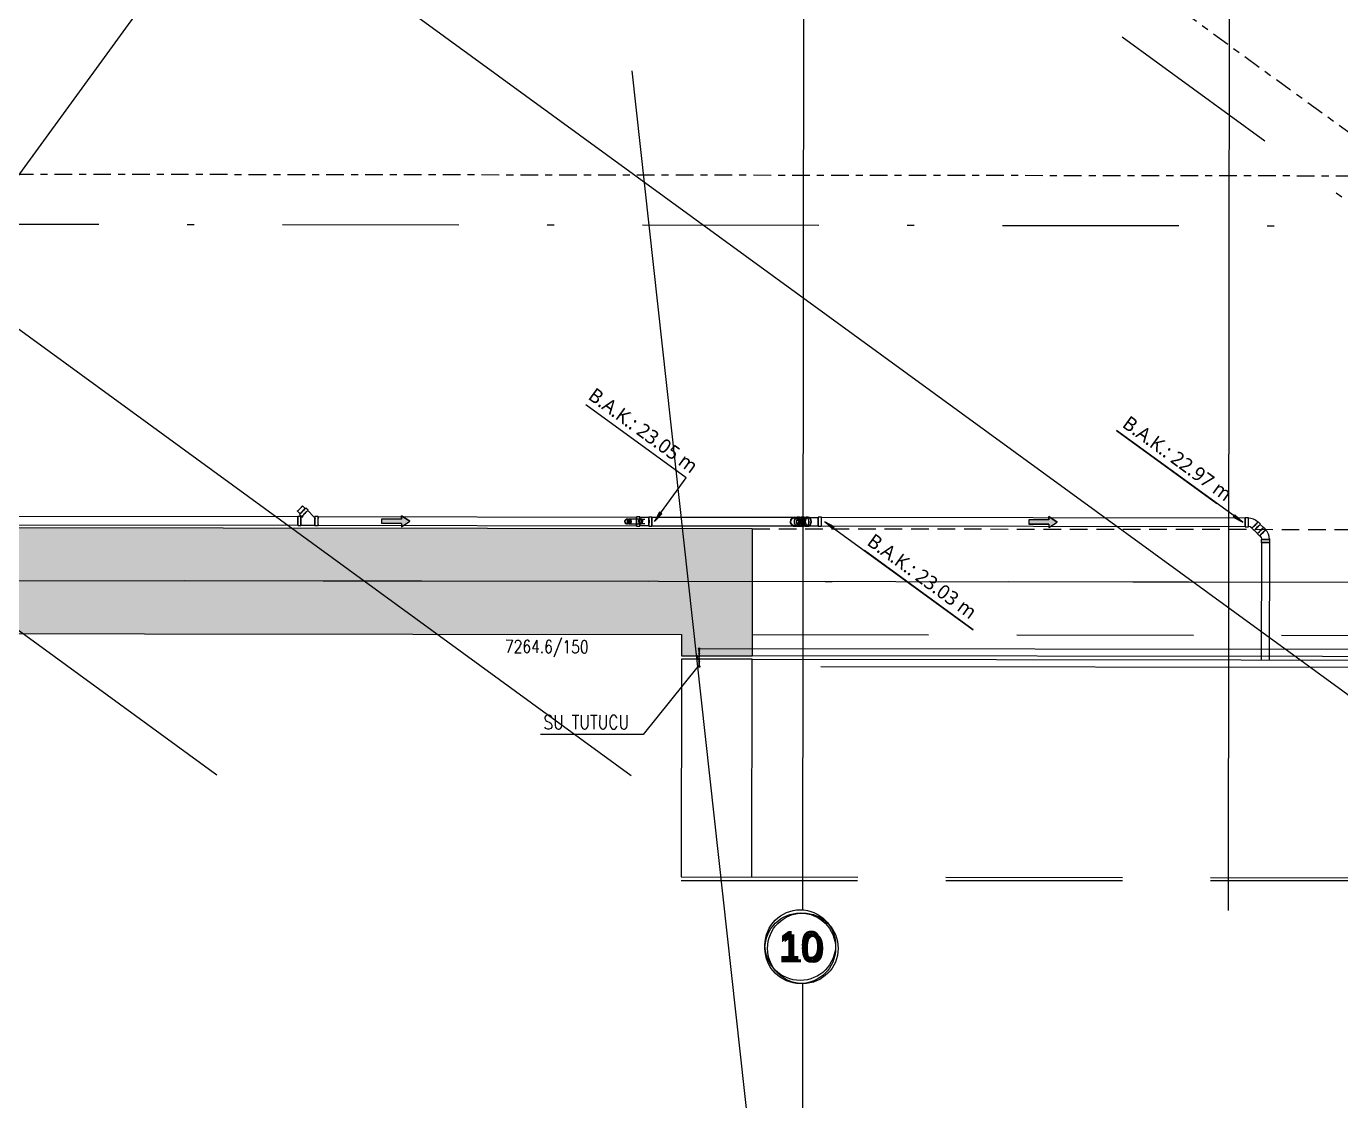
# Model space of a CAD drawing. Header units: millimetres. Extents: x 400382 to 401500, y 4543975 to 4544133.
# Drawn here: x 400825.56 to 400844.18, y 4544058.9 to 4544074.11 of the extents above; entities that cross this region are included whole.
import ezdxf
from ezdxf.enums import TextEntityAlignment as Align

# ---------------------------------------------------------------- set-up
doc = ezdxf.new("R2010")
doc.units = ezdxf.units.MM
for name, pattern in [('AKS', [3, 2.5, -0.25, 0, -0.25]), ('CENTER', [2, 1.25, -0.25, 0.25, -0.25]), ('DASHDOT2', [0.5, 0.25, -0.125, 0, -0.125]), ('HIDDEN', [0.375, 0.25, -0.125]), ('UUC-ST-KAL-I05-101-U-000$0$ACAD_ISO05W100', [33, 24, -3, 0, -3, 0, -3])]:
    doc.linetypes.add(name, pattern=pattern)
for name, color, linetype in [('aks prota', 2, 'AKS'), ('caks prota', 4, 'Continuous'), ('kolon tarama prota', 252, 'Continuous'), ('lperde prota', 4, 'Continuous'), ('merdiven prota', 2, 'Continuous'), ('not yazısı prota', 6, 'Continuous'), ('not çizgisi prota', 4, 'Continuous'), ('perde prota', 1, 'Continuous'), ('PRT-AL-TUNEL_EKSENI', 14, 'DASHDOT2'), ('skesit prota', 7, 'Continuous'), ('st_s_ölçü', 4, 'Continuous'), ('taks prota', 7, 'Continuous'), ('TARAMA', 8, 'Continuous'), ('UUC-ST-KAL-I05-101-U-000$0$st_s_su tutucu', 2, 'Continuous')]:
    doc.layers.add(name, color=color, linetype=linetype)
doc.styles.add('OLCU', font='romanstw.shx')
doc.styles.add('Segoe UI Light_1', font='', dxfattribs={"height": 200})
doc.styles.add('TAKS', font='Arial Unicode.ttf')
doc.styles.add('tkolon', font='romanstw.shx')
doc.styles.add('TSIMPLEX', font='romanstw.shx')
doc.styles.get('Segoe UI Light_1').set_extended_font_data('Segoe UI Light')
doc.dimstyles.new('1-50', dxfattribs={"dimtxt": 10, "dimasz": 4, "dimexe": 4, "dimexo": 8, "dimgap": 4, "dimtad": 1, "dimdec": 1, "dimrnd": 0.05, "dimzin": 9, "dimdsep": 46, "dimtxsty": 'OLCU', "dimblk1": 'OBLIQUE', "dimblk2": 'OBLIQUE', "dimsah": 1, "dimcen": 2, "dimdle": 4, "dimclrd": 4, "dimclre": 4, "dimclrt": 3, "dimadec": 1, "dimazin": 0, "dimtfac": 1, "dimtdec": 1, "dimtix": 1, "dimtmove": 2, "dimatfit": 3, "dimldrblk": 'OBLIQUE', "dimfxl": 1, "dimtvp": 1, "dimtolj": 1, "dimtzin": 1, "dimarcsym": 0})

# ---------------------------------------------------------------- blocks, each defined once
blk = doc.blocks.new('Flow Direction - Flow Direction _25mm_-1035271-_17_70 m  ARA KAT')
at = {"layer": 'TARAMA'}
blk.add_hatch(color=256, dxfattribs=at).paths.add_polyline_path([(0, 0), (-117, -78), (-117, -30), (-400, -30), (-400, 30), (-117, 30), (-117, 78)], flags=0)
for p, q in [((-117, 30), (-400, 30)), ((-400, 30), (-400, -30)), ((-117, 30), (-400, 30)), ((-400, 30), (-400, -30)), ((0, 0), (-117, 78)), ((-117, 78), (-117, 30)), ((-117, 78), (0, 0)), ((-117, 30), (-117, 78)), ((-117, -78), (0, 0)), ((-117, -78), (0, 0)), ((-400, -30), (-117, -30)), ((-117, -30), (-400, -30)), ((-117, -30), (-117, -78)), ((-117, -30), (-117, -78))]:
    blk.add_line(p, q, dxfattribs=at)
blk = doc.blocks.new('17.60 mekanik')
at = {"layer": 'kolon tarama prota'}
for points in [[(142498.7, 61096.3), (142509.1, 61107.3), (142506, 61109.6)], [(142740.3, 61096.3), (142751.3, 61085.9), (142753.6, 61089.1)], [(143332.1, 61096.3), (143321.1, 61106.7), (143318.8, 61103.5)]]:
    blk.add_hatch(color=256, dxfattribs=at).paths.add_polyline_path(points, flags=0)
for p, q in [((142543.6, 61158.1), (142401.2, 61261.5)), ((143153.3, 61226.2), (143295.3, 61123)), ((143332.1, 61096.3), (143153.3, 61226.2)), ((142498.7, 61096.3), (142543.6, 61158.1)), ((142004.1, 61114), (142000.4, 61117.7)), ((142004.1, 61114), (142000.4, 61117.7)), ((142008, 61111.7), (142004.9, 61114.8)), ((141993.5, 61102.2), (141489.8, 61102.2)), ((141993, 61110.3), (141996.7, 61106.6)), ((141993, 61110.3), (141996.7, 61106.6)), ((141998, 61102.7), (141993.5, 61102.7)), ((141995.9, 61105.8), (141999, 61102.6)), ((142000.5, 61102), (141998, 61102)), ((141999.5, 61103.1), (142000.6, 61102)), ((142016.7, 61102), (142007.6, 61111.2)), ((142017.7, 61102), (142016.7, 61102)), ((142022.2, 61102.7), (142017.7, 61102.7)), ((142018.4, 61100.4), (142017.7, 61101)), ((142017.7, 61099.7), (142017.8, 61099.7)), ((142473.5, 61102.2), (142022.2, 61102.2)), ((142463.8, 61099.7), (142462.4, 61099.7)), ((142478.6, 61099.6), (142463.8, 61099.6)), ((142477.9, 61102.7), (142473.5, 61102.7)), ((142490.8, 61102), (142477.9, 61102)), ((142479.9, 61099.7), (142478.6, 61099.7)), ((142485, 61099.3), (142479.9, 61099.3)), ((142495.2, 61102.7), (142490.8, 61102.7)), ((142490.8, 61099), (142490.8, 61093.6)), ((142706.5, 61102.2), (142495.2, 61102.2)), ((142506, 61109.6), (142498.7, 61096.3)), ((142498.7, 61096.3), (142509.1, 61107.3)), ((142509.1, 61107.3), (142506, 61109.6)), ((142704.3, 61102.7), (142701.1, 61102.7)), ((142713.5, 61102.2), (142704.3, 61102.2)), ((142711, 61102.7), (142706.5, 61102.7)), ((142727.3, 61102), (142711, 61102)), ((142716.6, 61102.7), (142713.5, 61102.7)), ((142727.3, 61102), (142716.6, 61102)), ((142730.7, 61102), (142727.3, 61102)), ((142735.2, 61102.7), (142730.7, 61102.7)), ((142730.7, 61099.4), (142730.7, 61093.2)), ((143335.7, 61102.2), (142735.2, 61102.2)), ((142740.3, 61096.3), (142751.3, 61085.9)), ((142753.6, 61089.1), (142740.3, 61096.3)), ((142740.3, 61096.3), (142950.3, 60943.7)), ((143321.1, 61106.7), (143318.8, 61103.5)), ((143318.8, 61103.5), (143332.1, 61096.3)), ((143332.1, 61096.3), (143321.1, 61106.7)), ((143340.1, 61102.7), (143335.7, 61102.7)), ((143357.3, 61093.8), (143354.1, 61096.9)), ((141489.8, 61090.4), (141993.5, 61090.4)), ((141993.5, 61089.9), (141998, 61089.9)), ((141998, 61090.6), (142017.7, 61090.6)), ((142017.7, 61089.9), (142022.2, 61089.9)), ((142022.2, 61090.4), (142473.5, 61090.4)), ((142462.4, 61092.9), (142463.8, 61092.9)), ((142463.8, 61093), (142478.6, 61093)), ((142473.5, 61089.9), (142477.9, 61089.9)), ((142477.9, 61090.6), (142490.8, 61090.6)), ((142478.6, 61092.9), (142479.9, 61092.9)), ((142479.9, 61093.3), (142485, 61093.3)), ((142490.8, 61089.9), (142495.2, 61089.9)), ((142495.2, 61090.4), (142706.5, 61090.4)), ((142701.1, 61089.9), (142704.3, 61089.9)), ((142704.3, 61090.4), (142713.5, 61090.4)), ((142706.5, 61089.9), (142711, 61089.9)), ((142711, 61090.6), (142730.7, 61090.6)), ((142713.5, 61089.9), (142716.6, 61089.9)), ((142716.6, 61090.6), (142727.3, 61090.6)), ((142730.7, 61089.9), (142735.2, 61089.9)), ((142735.2, 61090.4), (143335.7, 61090.4)), ((142751.3, 61085.9), (142753.6, 61089.1)), ((143335.7, 61089.9), (143340.1, 61089.9)), ((143345.1, 61087.9), (143348.3, 61084.7)), ((143348.6, 61085.1), (143353.2, 61080.5)), ((143352.9, 61080.1), (143356, 61077)), ((143361.6, 61088.8), (143356.9, 61093.4)), ((143365, 61086), (143361.9, 61089.1)), ((143358.1, 61072), (143358.1, 61067.6)), ((143358.6, 61067.6), (143358.6, 60902.2)), ((143370.4, 60902.2), (143370.4, 61067.6)), ((143370.8, 61067.6), (143370.8, 61072)), ((142950.3, 60943.7), (142796.5, 61055.5))]:
    blk.add_line(p, q, dxfattribs=at)
at = {"layer": 'kolon tarama prota', "flags": 128}
for points in [[(142457, 61096.3), (142457.5, 61097.9), (142458.7, 61099), (142460, 61099.3)], [(142460, 61093.3), (142458.4, 61093.8), (142457.3, 61095), (142457, 61096.3)], [(142460, 61099.3), (142460.5, 61099.3), (142461.8, 61099.3), (142462.4, 61099.3)], [(142460, 61099.3), (142461.6, 61098.9), (142462.7, 61097.6), (142463, 61096.3)], [(142463, 61096.3), (142462.6, 61094.7), (142461.3, 61093.6), (142460, 61093.3)], [(142691.6, 61096.3), (142692.1, 61098.6), (142693.4, 61100.5), (142695.4, 61101.7), (142697.4, 61102)], [(142697.4, 61090.6), (142695.1, 61091.1), (142693.2, 61092.4), (142692, 61094.4), (142691.6, 61096.3)], [(142697.4, 61102), (142697.8, 61102), (142699.2, 61102), (142701.1, 61102)], [(142697.4, 61102), (142699.6, 61101.6), (142701.5, 61100.2), (142702.7, 61098.2), (142703.1, 61096.3)], [(142703.1, 61096.3), (142702.6, 61094), (142701.3, 61092.1), (142699.3, 61090.9), (142697.4, 61090.6)], [(143347.5, 61100.6), (143343.4, 61101.8), (143340.1, 61102)], [(143353.7, 61096.4), (143350.3, 61099.1), (143347.5, 61100.6)], [(142462.4, 61093.3), (142460.8, 61093.3), (142460.1, 61093.3), (142460, 61093.3)], [(142701.1, 61090.6), (142699, 61090.6), (142697.7, 61090.6), (142697.4, 61090.6)], [(143340.1, 61090.6), (143342.8, 61090.1), (143343.1, 61090)], [(143343.1, 61090), (143345.4, 61088.6), (143345.6, 61088.3)], [(143356.5, 61077.5), (143358, 61075.2), (143358.2, 61075)], [(143358.2, 61075), (143358.7, 61072.3), (143358.7, 61072)], [(143368.7, 61079.3), (143366.7, 61083.1), (143364.6, 61085.5)], [(143370.2, 61072), (143369.7, 61076.2), (143368.7, 61079.3)]]:
    blk.add_lwpolyline(points, dxfattribs=at)
at = {"layer": 'kolon tarama prota'}
for centre, radius, start, end in [((142460, 61096.3), 3.43, 0, 180), ((142460, 61096.3), 3.43, 0, 180), ((142460, 61096.3), 3.43, 180, 0), ((142460, 61096.3), 3.43, 180, 0), ((142460, 61096.3), 3.3, 144, 324), ((142460, 61096.3), 3.02, 0, 180), ((142460, 61096.3), 3.02, 180, 0), ((142460, 61096.3), 3.3, 324, 144), ((142697.4, 61096.3), 6.38, 0, 180), ((142697.4, 61096.3), 6.38, 0, 180), ((142697.4, 61096.3), 6.38, 180, 0), ((142697.4, 61096.3), 6.38, 180, 0), ((142697.4, 61096.3), 5.9, 144, 324), ((142697.4, 61096.3), 5.71, 0, 180), ((142697.4, 61096.3), 5.72, 180, 0), ((142697.4, 61096.3), 5.9, 324, 144)]:
    blk.add_arc(centre, radius, start, end, dxfattribs=at)
for centre, major_axis, ratio, start_param, end_param in [((141996.7, 61114), (3.7, 3.7), 0.007064, 0.007064, 3.148657), ((141996.7, 61114), (3.7, 3.7), 0.007064, 0.007064, 3.148657), ((141996.7, 61114), (3.7, 3.7), 0.007064, 3.148657, 6.290249), ((141996.7, 61114), (3.7, 3.7), 0.007064, 3.148657, 6.290249), ((142000.4, 61110.3), (4.51, 4.51), 0.007064, 0.007064, 3.148657), ((142000.4, 61110.3), (4.51, 4.51), 0.007064, 3.148657, 6.290249), ((142000.4, 61110.3), (3.7, 3.7), 0.007064, 0.007064, 3.148657), ((142000.4, 61110.3), (3.7, 3.7), 0.007064, 0.007064, 3.148657), ((142000.4, 61110.3), (3.7, 3.7), 0.007064, 3.148657, 6.290249), ((142000.4, 61110.3), (3.7, 3.7), 0.007064, 3.148657, 6.290249), ((141993.5, 61096.3), (0, 6.38), 0.00999, 0, 3.141593), ((141993.5, 61096.3), (0, 6.38), 0.00999, 3.141593, 6.283185), ((141993.5, 61096.3), (0, 5.9), 0.00999, 0, 1.570796), ((141993.5, 61096.3), (0, 5.9), 0.00999, 4.712389, 6.283185), ((141993.5, 61096.3), (0, 5.9), 0.00999, 1.570796, 3.141593), ((141993.5, 61096.3), (0, 5.9), 0.00999, 3.141593, 4.712389), ((141998, 61096.3), (0, 6.38), 0.00999, 0, 3.141593), ((141998, 61096.3), (0, 5.72), 0.00999, 0, 3.141593), ((141998, 61096.3), (0, 6.38), 0.00999, 3.141593, 6.283185), ((141998, 61096.3), (0, 5.71), 0.00999, 3.141593, 6.283185), ((142003.5, 61107.1), (4.51, 4.51), 0.007064, 3.148657, 6.290249), ((142003.5, 61107.1), (4.51, 4.51), 0.007064, 0.007064, 3.148657), ((142003.5, 61107.1), (4.04, 4.04), 0.007064, 0.007064, 3.148657), ((142003.5, 61107.1), (4.04, 4.04), 0.007064, 3.148657, 6.290249), ((142017.7, 61096.3), (0, 6.38), 0.00999, 3.141593, 6.283185), ((142017.7, 61096.3), (0, 6.38), 0.00999, 0, 3.141593), ((142017.7, 61096.3), (0, 5.72), 0.00999, 0, 3.141593), ((142017.7, 61096.3), (0, 5.71), 0.00999, 3.141593, 6.283185), ((142014.3, 61096.3), (4.04, 4.04), 0.007064, 0.007064, 0.57926), ((142014.3, 61096.3), (4.04, 4.04), 0.007064, 5.718054, 6.290249), ((142022.2, 61096.3), (0, 6.38), 0.00999, 0, 3.141593), ((142022.2, 61096.3), (0, 5.9), 0.00999, 0, 1.570796), ((142022.2, 61096.3), (0, 5.9), 0.00999, 1.570796, 3.141593), ((142022.2, 61096.3), (0, 6.38), 0.00999, 3.141593, 6.283185), ((142022.2, 61096.3), (0, 5.9), 0.00999, 4.712389, 6.283185), ((142022.2, 61096.3), (0, 5.9), 0.00999, 3.141593, 4.712389), ((142462.4, 61096.3), (0, 3.43), 0.700424, 4.712389, 7.853982), ((142462.4, 61096.3), (0, 3.43), 0.700424, 1.570796, 4.712389), ((142462.4, 61096.3), (0, 3.02), 0.700424, 4.712389, 7.853982), ((142462.4, 61096.3), (0, 3.02), 0.700424, 1.570796, 4.712389), ((142463.8, 61096.3), (0, 3.43), 0.700424, 4.712389, 7.853982), ((142463.8, 61096.3), (0, 3.43), 0.700424, 1.570796, 4.712389), ((142463.8, 61096.3), (0, 3.3), 0.700518, 0, 1.570796), ((142463.8, 61096.3), (0, 3.3), 0.700518, 1.570796, 3.141593), ((142463.8, 61096.3), (0, 3.3), 0.700518, 4.712389, 6.283185), ((142463.8, 61096.3), (0, 3.3), 0.700518, 3.141593, 4.712389), ((142473.5, 61096.3), (0, 6.38), 0.00999, 4.712392, 7.853985), ((142473.5, 61096.3), (0, 5.9), 0.00999, 0, 1.570796), ((142473.5, 61096.3), (0, 6.38), 0.00999, 1.5708, 4.712392), ((142473.5, 61096.3), (0, 5.9), 0.00999, 1.570796, 3.141593), ((142473.5, 61096.3), (0, 5.9), 0.00999, 4.712389, 6.283185), ((142473.5, 61096.3), (0, 5.9), 0.00999, 3.141593, 4.712389), ((142478.6, 61096.3), (0, 3.43), 0.714135, 4.712394, 7.853986), ((142478.6, 61096.3), (0, 3.43), 0.714135, 1.570801, 4.712394), ((142478.6, 61096.3), (0, 3.3), 0.700518, 0, 1.570796), ((142478.6, 61096.3), (0, 3.3), 0.700518, 1.570796, 3.141593), ((142479.9, 61096.3), (0, 3.43), 0.714135, 4.712394, 7.853986), ((142479.9, 61096.3), (0, 3.43), 0.714135, 1.570801, 4.712394), ((142479.9, 61096.3), (0, 3.02), 0.714135, 4.712394, 7.853986), ((142479.9, 61096.3), (0, 3.02), 0.714135, 1.570801, 4.712394), ((142477.9, 61096.3), (0, 6.38), 0.00999, 4.712392, 7.853985), ((142477.9, 61096.3), (0, 5.71), 0.00999, 4.712392, 7.853985), ((142477.9, 61096.3), (0, 6.38), 0.00999, 1.5708, 4.712392), ((142477.9, 61096.3), (0, 5.71), 0.00999, 1.5708, 4.712392), ((142478.6, 61096.3), (0, 3.3), 0.700518, 4.712389, 6.283185), ((142478.6, 61096.3), (0, 3.3), 0.700518, 3.141593, 4.712389), ((142490.8, 61096.3), (0, 6.38), 0.00999, 4.712392, 7.853985), ((142490.8, 61096.3), (0, 5.71), 0.00999, 4.712392, 7.853985), ((142490.8, 61096.3), (0, 6.38), 0.00999, 1.5708, 4.712392), ((142490.8, 61096.3), (0, 5.71), 0.00999, 1.5708, 4.712392), ((142489.8, 61096.3), (0, 3.02), 0.714135, 4.712394, 5.820235), ((142489.8, 61096.3), (0, 3.02), 0.714135, 3.604552, 4.712394), ((142495.2, 61096.3), (0, 6.38), 0.00999, 4.712392, 7.853985), ((142495.2, 61096.3), (0, 5.9), 0.00999, 4.712389, 6.283185), ((142495.2, 61096.3), (0, 5.9), 0.00999, 0, 1.570796), ((142495.2, 61096.3), (0, 6.38), 0.00999, 1.5708, 4.712392), ((142495.2, 61096.3), (0, 5.9), 0.00999, 3.141593, 4.712389), ((142495.2, 61096.3), (0, 5.9), 0.00999, 1.570796, 3.141593), ((142701.1, 61096.3), (0, 6.38), 0.691785, 4.712389, 7.853982), ((142701.1, 61096.3), (0, 6.38), 0.691785, 1.570796, 4.712389), ((142701.1, 61096.3), (0, 5.71), 0.691785, 4.712389, 7.853982), ((142701.1, 61096.3), (0, 5.71), 0.691785, 1.570796, 4.712389), ((142704.3, 61096.3), (0, 6.38), 0.691785, 4.712389, 7.853982), ((142704.3, 61096.3), (0, 6.38), 0.691785, 1.570796, 4.712389), ((142704.3, 61096.3), (0, 5.9), 0.691785, 0, 1.570796), ((142704.3, 61096.3), (0, 5.9), 0.691785, 1.570796, 3.141593), ((142704.3, 61096.3), (0, 5.9), 0.691785, 4.712389, 6.283185), ((142704.3, 61096.3), (0, 5.9), 0.691785, 3.141593, 4.712389), ((142706.5, 61096.3), (0, 6.38), 0.00999, 4.712396, 7.853988), ((142706.5, 61096.3), (0, 5.9), 0.00999, 0, 1.570796), ((142706.5, 61096.3), (0, 5.9), 0.00999, 4.712389, 6.283185), ((142706.5, 61096.3), (0, 6.38), 0.00999, 1.570803, 4.712396), ((142706.5, 61096.3), (0, 5.9), 0.00999, 1.570796, 3.141593), ((142706.5, 61096.3), (0, 5.9), 0.00999, 3.141593, 4.712389), ((142713.5, 61096.3), (0, 6.38), 0.714135, 4.712399, 7.853991), ((142713.5, 61096.3), (0, 6.38), 0.714135, 1.570806, 4.712399), ((142713.5, 61096.3), (0, 5.9), 0.691785, 0, 1.570796), ((142713.5, 61096.3), (0, 5.9), 0.691785, 1.570796, 3.141593), ((142711, 61096.3), (0, 6.38), 0.00999, 4.712396, 7.853988), ((142711, 61096.3), (0, 5.71), 0.00999, 4.712396, 7.853988), ((142711, 61096.3), (0, 6.38), 0.00999, 1.570803, 4.712396), ((142711, 61096.3), (0, 5.71), 0.00999, 1.570803, 4.712396), ((142716.6, 61096.3), (0, 6.38), 0.714135, 4.712399, 7.853991), ((142716.6, 61096.3), (0, 6.38), 0.714135, 1.570806, 4.712399), ((142716.6, 61096.3), (0, 5.72), 0.714135, 4.712399, 7.853991), ((142716.6, 61096.3), (0, 5.71), 0.714135, 1.570806, 4.712399), ((142713.5, 61096.3), (0, 5.9), 0.691785, 4.712389, 6.283185), ((142713.5, 61096.3), (0, 5.9), 0.691785, 3.141593, 4.712389), ((142730.7, 61096.3), (0, 6.38), 0.00999, 4.712396, 7.853988), ((142730.7, 61096.3), (0, 6.38), 0.00999, 1.570803, 4.712396), ((142730.7, 61096.3), (0, 5.71), 0.00999, 4.712396, 7.853988), ((142727.3, 61096.3), (0, 5.72), 0.714135, 4.712399, 5.284595), ((142730.7, 61096.3), (0, 5.71), 0.00999, 1.570803, 4.712396), ((142727.3, 61096.3), (0, 5.72), 0.714135, 4.140203, 4.712399), ((142735.2, 61096.3), (0, 6.38), 0.00999, 4.712396, 7.853988), ((142735.2, 61096.3), (0, 5.9), 0.00999, 0, 1.570796), ((142735.2, 61096.3), (0, 5.9), 0.00999, 1.570796, 3.141593), ((142735.2, 61096.3), (0, 6.38), 0.00999, 1.570803, 4.712396), ((142735.2, 61096.3), (0, 5.9), 0.00999, 4.712389, 6.283185), ((142735.2, 61096.3), (0, 5.9), 0.00999, 3.141593, 4.712389), ((143335.7, 61096.3), (0, 6.38), 0.00999, 6.279034, 9.420626), ((143335.7, 61096.3), (0, 5.9), 0.00999, 0, 1.570796), ((143335.7, 61096.3), (0, 5.9), 0.00999, 1.570796, 3.141593), ((143335.7, 61096.3), (0, 6.38), 0.00999, 3.137441, 6.279034), ((143335.7, 61096.3), (0, 5.9), 0.00999, 4.712389, 6.283185), ((143335.7, 61096.3), (0, 5.9), 0.00999, 3.141593, 4.712389), ((143340.1, 61096.3), (0, 6.38), 0.00999, 3.137441, 6.279034), ((143340.1, 61096.3), (0, 6.38), 0.00999, 6.279034, 9.420626), ((143340.1, 61096.3), (0, 5.71), 0.00999, 3.137441, 6.279034), ((143340.1, 61096.3), (0, 5.71), 0.00999, 6.279034, 9.420626), ((143349.6, 61092.4), (4.51, 4.51), 0.01, 0.004128, 3.145721), ((143349.6, 61092.4), (4.51, 4.51), 0.01, 3.145721, 6.287314), ((143349.6, 61092.4), (4.04, 4.04), 0.01, 3.145721, 6.287314), ((143349.6, 61092.4), (4.04, 4.04), 0.01, 0.004128, 3.145721), ((143352.8, 61089.2), (4.51, 4.51), 0.01, 0.004128, 3.145721), ((143352.8, 61089.2), (4.51, 4.51), 0.01, 3.145721, 6.287314), ((143352.8, 61089.2), (4.17, 4.17), 0.01, 1.570796, 3.141593), ((143352.8, 61089.2), (4.17, 4.17), 0.01, 3.141593, 4.712389), ((143352.8, 61089.2), (4.17, 4.17), 0.01, 0, 1.570796), ((143352.8, 61089.2), (4.17, 4.17), 0.01, 4.712389, 6.283185), ((143357.4, 61084.6), (4.51, 4.51), 0.01, 6.279043, 9.420636), ((143357.4, 61084.6), (4.51, 4.51), 0.01, 3.137451, 6.279043), ((143357.4, 61084.6), (4.17, 4.17), 0.01, 1.570796, 3.141593), ((143357.4, 61084.6), (4.17, 4.17), 0.01, 3.141593, 4.712389), ((143360.5, 61081.5), (4.51, 4.51), 0.01, 3.137451, 6.279043), ((143360.5, 61081.5), (4.51, 4.51), 0.01, 6.279043, 9.420636), ((143360.5, 61081.5), (4.04, 4.04), 0.01, 6.279043, 9.420636), ((143360.5, 61081.5), (4.04, 4.04), 0.01, 3.137451, 6.279043), ((143357.4, 61084.6), (4.17, 4.17), 0.01, 0, 1.570796), ((143357.4, 61084.6), (4.17, 4.17), 0.01, 4.712389, 6.283185), ((143364.5, 61072), (6.38, 0), 0.01, 0.004142, 3.145735), ((143364.5, 61072), (6.38, 0), 0.01, 3.145735, 6.287327), ((143364.5, 61067.6), (6.38, 0), 0.01, 3.145735, 6.287327), ((143364.5, 61067.6), (6.38, 0), 0.01, 0.004142, 3.145735), ((143364.5, 61067.6), (5.9, 0), 0.01, 3.141593, 4.712389), ((143364.5, 61067.6), (5.9, 0), 0.01, 1.570796, 3.141593), ((143364.5, 61072), (5.72, 0), 0.01, 0.004142, 3.145735), ((143364.5, 61072), (5.71, 0), 0.01, 3.145735, 6.287327), ((143364.5, 61067.6), (5.9, 0), 0.01, 4.712389, 6.283185), ((143364.5, 61067.6), (5.9, 0), 0.01, 0, 1.570796)]:
    blk.add_ellipse(centre, major_axis=major_axis, ratio=ratio, start_param=start_param, end_param=end_param, dxfattribs=at)
at = {"layer": 'kolon tarama prota', "xscale": 0.1, "yscale": 0.1, "zscale": 0.1}
for p in [(142152.2, 61096.3), (143069.3, 61096.3)]:
    blk.add_blockref('Flow Direction - Flow Direction _25mm_-1035271-_17_70 m  ARA KAT', p, dxfattribs=at)
at = {"layer": 'kolon tarama prota', "char_height": 20, "attachment_point": 1, "rotation": 324, "line_spacing_factor": 1.142579, "style": 'Segoe UI Light_1'}
for s, insert, width in [('B.A.K.: 23.05 m', (142415, 61286.9), 213.157), ('B.A.K.: 22.97 m', (143171.7, 61248.2), 212.654), ('B.A.K.: 23.03 m', (142810.3, 61080.9), 213.157)]:
    blk.add_mtext(s, dxfattribs=dict(at, insert=insert, width=width))
blk = doc.blocks.new('_Oblique')
at = {"layer": 'st_s_ölçü', "lineweight": -2}
blk.add_line((-0.5, -0.5), (0.5, 0.5), dxfattribs=at)

msp = doc.modelspace()

# ---------------------------------------------------------------- hatches: boundary and pattern name
at = {"layer": 'kolon tarama prota'}
h = msp.add_hatch(color=256, dxfattribs=at)
h.dxf.hatch_style = 1
h.paths.add_polyline_path([(400835.841, 4544066.996), (400787.123, 4544067.056), (400789.185, 4544065.554), (400834.84, 4544065.497), (400834.839, 4544065.197), (400835.839, 4544065.196)])

# ---------------------------------------------------------------- linework, layer by layer
at = {"layer": 'aks prota', "ltscale": 10}
for p, q in [((400845.867, 4544063.483), (400762.755, 4544124.026)), ((400845.867, 4544063.483), (400762.755, 4544124.026)), ((400834.128, 4544063.498), (400758.693, 4544118.449)), ((400828.258, 4544063.505), (400756.661, 4544115.66)), ((400828.258, 4544063.505), (400756.661, 4544115.66)), ((400836.556, 4544061.598), (400836.6, 4544096.466)), ((400842.586, 4544061.59), (400842.63, 4544096.458)), ((400819.268, 4544063.516), (400836.128, 4544086.661)), ((400819.268, 4544063.516), (400836.128, 4544086.661)), ((400882.897, 4544066.187), (400716.978, 4544066.394)), ((400864.475, 4544066.21), (400741.063, 4544066.364)), ((400836.558, 4544012.724), (400836.558, 4544060.553))]:
    msp.add_line(p, q, dxfattribs=at)
at = {"layer": 'caks prota', "ltscale": 0.05}
for centre in [(400836.521, 4544061.099), (400836.521, 4544061.054), (400836.558, 4544061.053)]:
    msp.add_circle(centre, 0.5, dxfattribs=at)
at = {"layer": 'kolon tarama prota'}
for points in [[(400835.835, 4544062.062), (400835.839, 4544065.146), (400834.839, 4544065.147), (400834.835, 4544062.064)], [(400835.839, 4544065.146), (400860.078, 4544065.115)]]:
    msp.add_lwpolyline(points, dxfattribs=at)
at = {"layer": 'kolon tarama prota', "linetype": 'HIDDEN', "ltscale": 10}
for points in [[(400834.834, 4544062.016), (400861.073, 4544062.016)], [(400834.835, 4544062.064), (400861.074, 4544062.031)]]:
    msp.add_lwpolyline(points, dxfattribs=at)
at = {"layer": 'perde prota'}
for points in [[(400835.841, 4544066.996), (400787.123, 4544067.056), (400789.185, 4544065.554), (400834.84, 4544065.497), (400834.839, 4544065.197), (400835.839, 4544065.196)], [(400835.841, 4544066.996), (400835.839, 4544065.196)], [(400860.078, 4544065.165), (400835.839, 4544065.196)]]:
    msp.add_lwpolyline(points, dxfattribs=at)
at = {"layer": 'perde prota', "linetype": 'HIDDEN'}
msp.add_lwpolyline([(400835.841, 4544066.996), (400860.08, 4544066.965)], dxfattribs=at)
at = {"layer": 'perde prota', "linetype": 'HIDDEN', "ltscale": 10}
msp.add_lwpolyline([(400835.84, 4544065.496), (400856.843, 4544065.469)], dxfattribs=at)
at = {"layer": 'PRT-AL-TUNEL_EKSENI', "ltscale": 10}
for p, q in [((400855.471, 4544063.477), (400766.074, 4544128.598)), ((400716.985, 4544071.444), (400882.904, 4544071.237))]:
    msp.add_line(p, q, dxfattribs=at)
at = {"layer": 'skesit prota', "linetype": 'CENTER', "ltscale": 0.2}
for points in [[(400765.024, 4544130.352), (400860.966, 4544060.463)], [(400779.757, 4544072.075), (400857.27, 4544071.978)]]:
    msp.add_lwpolyline(points, dxfattribs=at)
at = {"layer": 'UUC-ST-KAL-I05-101-U-000$0$st_s_su tutucu', "linetype": 'UUC-ST-KAL-I05-101-U-000$0$ACAD_ISO05W100', "ltscale": 0.05}
msp.add_lwpolyline([(400835.069, 4544065.152, -0.57735), (400835.066, 4544065.153), (400835.066, 4544065.188, -0.57735), (400835.069, 4544065.19), (400835.089, 4544065.178, 0.57735), (400835.092, 4544065.179), (400835.092, 4544065.225), (400835.098, 4544065.225), (400835.098, 4544065.229), (400835.092, 4544065.229), (400835.092, 4544065.262), (400835.098, 4544065.262), (400835.098, 4544065.266), (400835.092, 4544065.266), (400835.092, 4544065.287), (400835.105, 4544065.296), (400835.105, 4544065.301), (400835.074, 4544065.301), (400835.074, 4544065.296), (400835.087, 4544065.287), (400835.087, 4544065.266), (400835.081, 4544065.266), (400835.081, 4544065.262), (400835.087, 4544065.262), (400835.087, 4544065.229), (400835.081, 4544065.229), (400835.081, 4544065.225), (400835.087, 4544065.225), (400835.087, 4544065.188, -0.57735), (400835.084, 4544065.186), (400835.064, 4544065.197, 0.57735), (400835.062, 4544065.196), (400835.062, 4544065.146, 0.57735), (400835.064, 4544065.144), (400835.084, 4544065.156, -0.57735), (400835.086, 4544065.154), (400835.086, 4544065.116), (400835.081, 4544065.116), (400835.081, 4544065.112), (400835.086, 4544065.112), (400835.086, 4544065.079), (400835.081, 4544065.079), (400835.081, 4544065.075), (400835.086, 4544065.075), (400835.086, 4544065.055), (400835.073, 4544065.046), (400835.073, 4544065.041), (400835.105, 4544065.041), (400835.105, 4544065.046), (400835.092, 4544065.055), (400835.092, 4544065.075), (400835.097, 4544065.075), (400835.097, 4544065.079), (400835.092, 4544065.079), (400835.092, 4544065.112), (400835.097, 4544065.112), (400835.097, 4544065.116), (400835.092, 4544065.116), (400835.092, 4544065.162, 0.57735), (400835.089, 4544065.164)], format="xyb", close=True, dxfattribs=at)
at = {"layer": 'UUC-ST-KAL-I05-101-U-000$0$st_s_su tutucu', "linetype": 'UUC-ST-KAL-I05-101-U-000$0$ACAD_ISO05W100'}
for points in [[(400835.105, 4544065.301), (400860.812, 4544065.269)], [(400860.812, 4544065.009), (400835.105, 4544065.041)]]:
    msp.add_lwpolyline(points, dxfattribs=at)

# ---------------------------------------------------------------- block references
at = {"layer": 'merdiven prota', "xscale": 0.01, "yscale": 0.01, "zscale": 0.01, "rotation": 359.9284577011093}
msp.add_blockref('17.60 mekanik', (399408.706, 4543457.914), dxfattribs=at)

# ---------------------------------------------------------------- texts
at = {"layer": 'lperde prota', "style": 'tkolon', "width": 0.8}
msp.add_text('7264.6/150', height=0.18, rotation=359.568, dxfattribs=at).set_placement((400832.338, 4544065.33), align=Align.MIDDLE_LEFT)
at = {"layer": 'not yazısı prota', "ltscale": 0.05, "style": 'TSIMPLEX', "width": 0.8}
msp.add_text('SU TUTUCU', height=0.2, rotation=359.9285, dxfattribs=at).set_placement((400832.884, 4544064.156))
at = {"layer": 'taks prota', "style": 'TAKS'}
msp.add_text('10', height=0.4, rotation=359.9285, dxfattribs=at).set_placement((400836.521, 4544061.099), align=Align.MIDDLE_CENTER)
for p in [(400836.521, 4544061.054), (400836.558, 4544061.053)]:
    msp.add_text('10', height=0.4, dxfattribs=at).set_placement(p, align=Align.MIDDLE_CENTER)

# ---------------------------------------------------------------- leaders
at = {"layer": 'not çizgisi prota'}
msp.add_leader([(400835.07, 4544065.046), (400834.295, 4544064.079), (400832.839, 4544064.081)], dimstyle='1-50', override={"dimasz": 12, "dimgap": 4, "dimtad": 0}, dxfattribs=at)

doc.saveas('drawing.dxf')
